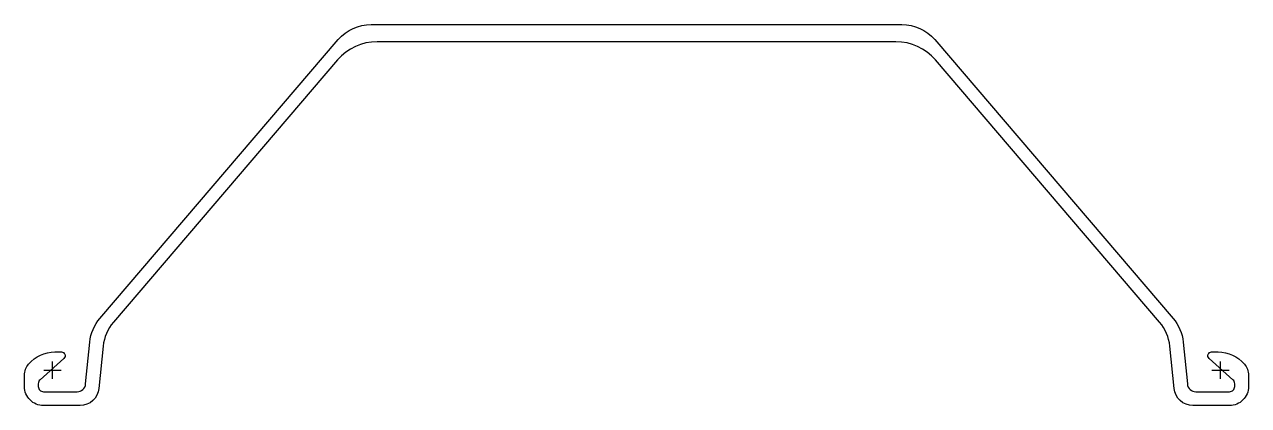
# Model space of a CAD drawing. Header units: millimetres. Extents: x -16 to 691, y -20 to 200.
import ezdxf

# ---------------------------------------------------------------- set-up
doc = ezdxf.new("R2010")
doc.units = ezdxf.units.MM
doc.header["$LTSCALE"] = 0.2

msp = doc.modelspace()

# ---------------------------------------------------------------- linework, layer by layer
at = {"flags": 128}
msp.add_lwpolyline([(-13.85, 3.5, -0.219232), (1.35, 10.5), (5.11, 10.5, -0.687281), (6.54, 6.79), (-7.26, -5.63, 0.212556), (-8.25, -7.86), (-8.25, -9.5, 0.414214), (-5.25, -12.5), (14.14, -12.5, 0.385317), (19.11, -8), (21.53, 16.21, -0.152977), (27.4, 29.96), (165.15, 191.24, -0.219407), (184.16, 200), (337.5, 200), (490.84, 200, -0.219407), (509.85, 191.24), (647.6, 29.96, -0.152977), (653.47, 16.21), (655.89, -8, 0.385317), (660.86, -12.5), (680.25, -12.5, 0.414214), (683.25, -9.5), (683.25, -7.86, 0.212556), (682.26, -5.63), (668.46, 6.79, -0.687281), (669.89, 10.5), (673.65, 10.5, -0.219232), (688.85, 3.5, -0.17875), (691.25, -3), (691.25, -9.5, -0.414214), (680.25, -20.5), (659.15, -20.5, -0.385317), (648.21, -10.59), (645.76, 13.92, 0.152977), (639.89, 27.67), (510.23, 179.48, 0.219407), (487.41, 190), (337.5, 190), (187.59, 190, 0.219407), (164.77, 179.48), (35.11, 27.67, 0.152977), (29.24, 13.92), (26.79, -10.59, -0.385317), (15.85, -20.5), (-5.25, -20.5, -0.414214), (-16.25, -9.5), (-16.25, -3, -0.17875), (-13.85, 3.5)], format="xyb", close=True, dxfattribs=at)
at = {"layer": 'DEFPOINTS'}
for p, q in [((-5, 0), (5, 0)), ((0, -5), (0, 5)), ((670, 0), (680, 0)), ((675, -5), (675, 5))]:
    msp.add_line(p, q, dxfattribs=at)

doc.saveas('drawing.dxf')
